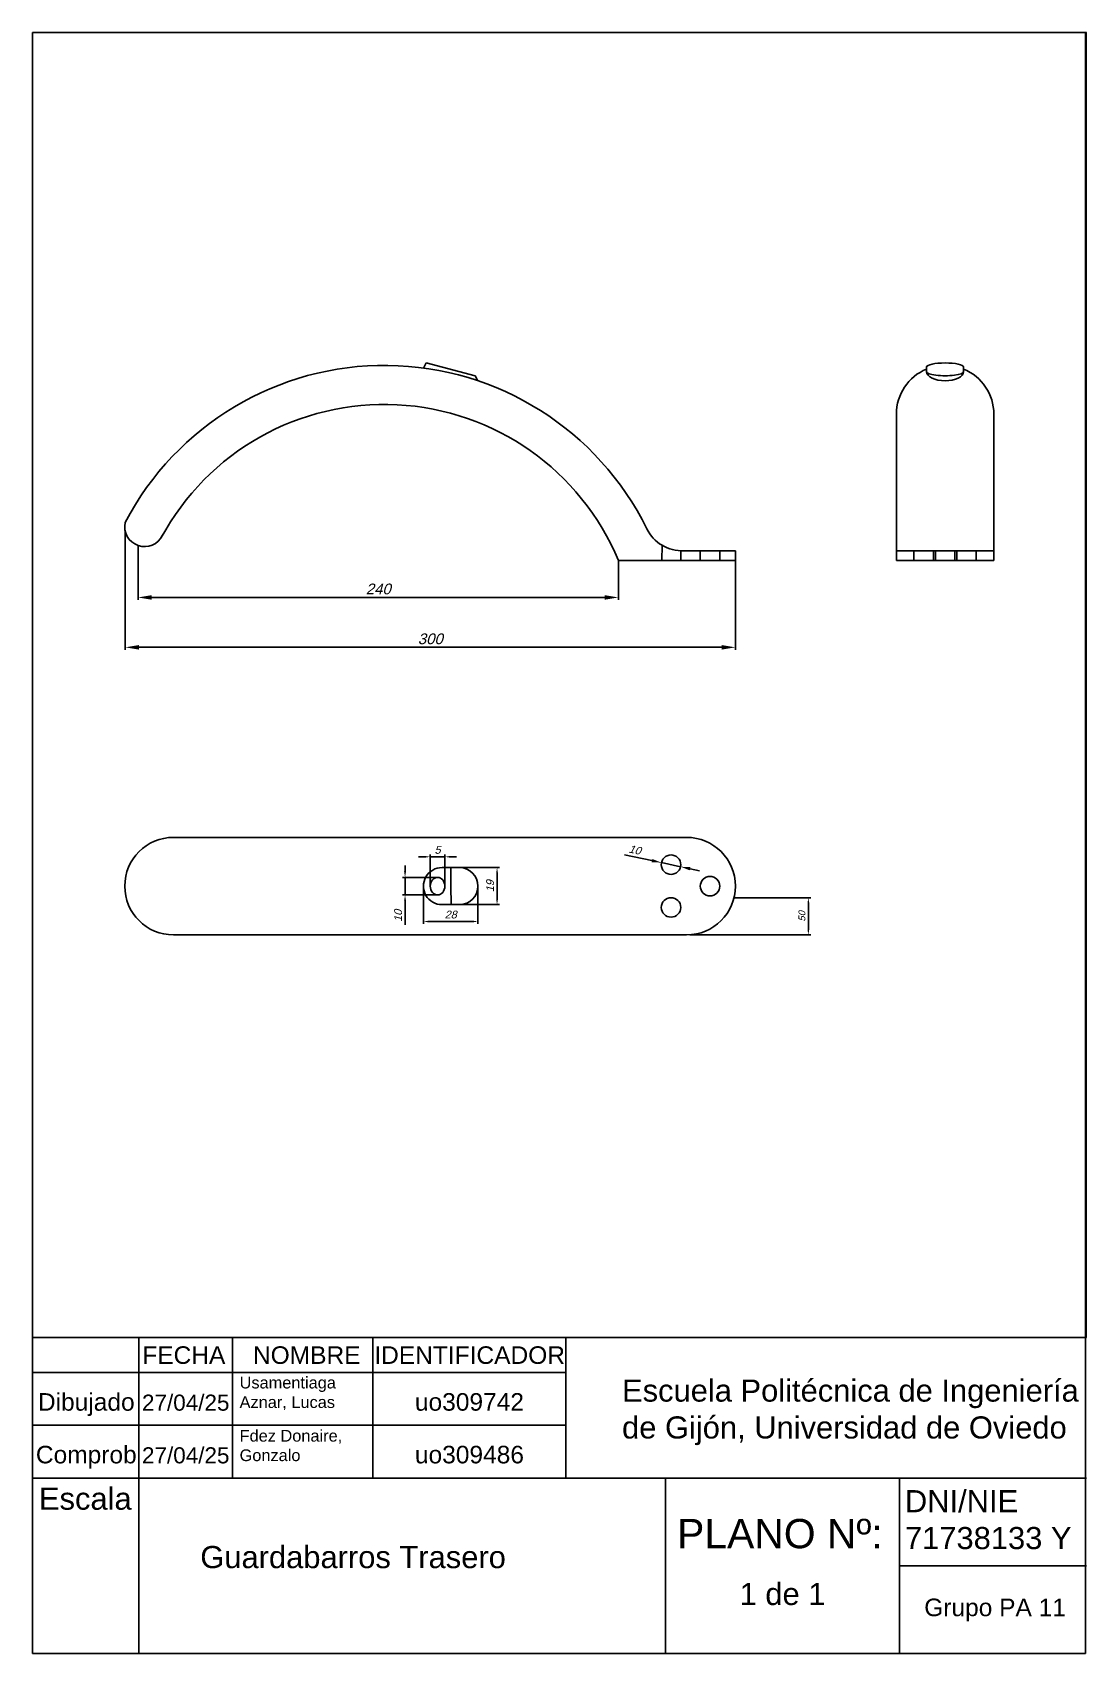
# Paper-space layout 'Presentación1' of a CAD drawing. Header units: millimetres. Extents: x 20 to 200, y 10 to 287.
# The model-space entities are those that its viewports show. They can reach past a viewport. Long polylines and large blocks are cut down to what shows.
import ezdxf
from ezdxf.enums import TextEntityAlignment as Align

# ---------------------------------------------------------------- set-up
doc = ezdxf.new("R2010")
doc.units = ezdxf.units.MM
doc.linetypes.add('TRAZOS', pattern=[19.05, 12.7, -6.35])
doc.layers.add('Aristas', color=3, linetype='Continuous')
doc.styles.get("Standard").update_dxf_attribs({"font": 'arial.ttf'})
doc.styles.add('UNE', font='arial.ttf', dxfattribs={"oblique": 15})
doc.dimstyles.new('UNE', dxfattribs={"dimtxt": 4, "dimasz": 2.5, "dimexe": 1.25, "dimexo": 0, "dimgap": 1.5, "dimtad": 1, "dimtxsty": 'UNE', "dimcen": 2.5, "dimadec": 0, "dimazin": 0, "dimtfac": 1, "dimtmove": 0, "dimatfit": 3, "dimfxl": 1, "dimarcsym": 0})

# ---------------------------------------------------------------- blocks, each defined once
blk = doc.blocks.new('*D0')
at = {"color": 0, "lineweight": -2, "transparency": 16777216}
for p, q in [((349.28, 192.37), (388.69, 192.37)), ((387.44, 189.87), (387.44, 175.87)), ((326.65, 173.37), (388.69, 173.37))]:
    blk.add_line(p, q, dxfattribs=at)
at = {"color": 0, "transparency": 16777216}
for points in [[(387.02, 189.87), (387.85, 189.87), (387.44, 192.37)], [(387.02, 175.87), (387.85, 175.87), (387.44, 173.37)]]:
    blk.add_solid(points, dxfattribs=at)
at = {"layer": 'Defpoints', "color": 0, "transparency": 16777216}
for p in [(349.28, 192.37), (326.65, 173.37), (387.44, 173.37)]:
    blk.add_point(p, dxfattribs=at)
at = {"color": 0, "transparency": 16777216, "insert": (384.15, 182.87), "char_height": 3.5, "attachment_point": 5, "rotation": 90, "style": 'UNE'}
blk.add_mtext('50', dxfattribs=at)
blk = doc.blocks.new('*D1')
at = {"color": 0, "lineweight": -2, "transparency": 16777216}
for p, q in [((190, 198.32), (190, 178.93)), ((218, 198.32), (218, 178.93)), ((193, 180.18), (215, 180.18))]:
    blk.add_line(p, q, dxfattribs=at)
at = {"color": 0, "transparency": 16777216}
for points in [[(193, 180.68), (193, 179.68), (190, 180.18)], [(215, 180.68), (215, 179.68), (218, 180.18)]]:
    blk.add_solid(points, dxfattribs=at)
at = {"layer": 'Defpoints', "color": 0, "transparency": 16777216}
for p in [(190, 198.32), (218, 198.32), (218, 180.18)]:
    blk.add_point(p, dxfattribs=at)
at = {"color": 0, "transparency": 16777216, "insert": (204, 183.73), "char_height": 4, "attachment_point": 5, "style": 'UNE'}
blk.add_mtext('28', dxfattribs=at)
blk = doc.blocks.new('*D2')
at = {"color": 0, "lineweight": -2, "transparency": 16777216}
for p, q in [((293.13, 214.43), (307.22, 211.41)), ((321.89, 208.27), (312.11, 210.37)), ((326.78, 207.22), (331.67, 206.18))]:
    blk.add_line(p, q, dxfattribs=at)
at = {"color": 0, "transparency": 16777216}
for points in [[(307.4, 212.23), (307.05, 210.6), (312.11, 210.37)], [(326.95, 208.04), (326.6, 206.41), (321.89, 208.27)]]:
    blk.add_solid(points, dxfattribs=at)
at = {"layer": 'Defpoints', "color": 0, "transparency": 16777216}
for p in [(312.11, 210.37), (321.89, 208.27)]:
    blk.add_point(p, dxfattribs=at)
at = {"color": 0, "transparency": 16777216, "insert": (298.47, 216.91), "char_height": 4, "attachment_point": 5, "rotation": 347.91001, "style": 'UNE'}
blk.add_mtext('10', dxfattribs=at)
blk = doc.blocks.new('*D3')
at = {"color": 0, "lineweight": -2, "transparency": 16777216}
for p, q in [((190.52, 213.35), (187.52, 213.35)), ((193.52, 198.25), (193.52, 214.6)), ((193.52, 213.35), (201, 213.35)), ((201, 198.25), (201, 214.6)), ((204, 213.35), (207, 213.35))]:
    blk.add_line(p, q, dxfattribs=at)
at = {"color": 0, "transparency": 16777216}
for points in [[(190.52, 213.85), (190.52, 212.85), (193.52, 213.35)], [(204, 213.85), (204, 212.85), (201, 213.35)]]:
    blk.add_solid(points, dxfattribs=at)
at = {"layer": 'Defpoints', "color": 0, "transparency": 16777216}
for p in [(201, 213.35), (193.52, 198.25), (201, 198.25)]:
    blk.add_point(p, dxfattribs=at)
at = {"color": 0, "transparency": 16777216, "insert": (197.26, 216.88), "char_height": 4, "attachment_point": 5, "style": 'UNE'}
blk.add_mtext('5', dxfattribs=at)
blk = doc.blocks.new('*D4')
at = {"color": 0, "lineweight": -2, "transparency": 16777216}
for p, q in [((180.6, 205.82), (180.6, 208.82)), ((197.26, 202.82), (179.35, 202.82)), ((180.6, 202.82), (180.6, 193.82)), ((197.26, 193.82), (179.35, 193.82)), ((180.6, 190.82), (180.6, 178.4))]:
    blk.add_line(p, q, dxfattribs=at)
at = {"color": 0, "transparency": 16777216}
for points in [[(180.1, 205.82), (181.1, 205.82), (180.6, 202.82)], [(180.1, 190.82), (181.1, 190.82), (180.6, 193.82)]]:
    blk.add_solid(points, dxfattribs=at)
at = {"layer": 'Defpoints', "color": 0, "transparency": 16777216}
for p in [(197.26, 202.82), (180.6, 193.82), (197.26, 193.82)]:
    blk.add_point(p, dxfattribs=at)
at = {"color": 0, "transparency": 16777216, "insert": (177.05, 183.11), "char_height": 4, "attachment_point": 5, "rotation": 90, "style": 'UNE'}
blk.add_mtext('10', dxfattribs=at)
blk = doc.blocks.new('*D5')
at = {"color": 0, "lineweight": -2, "transparency": 16777216}
for p, q in [((43.71, 372.93), (43.71, 345.05)), ((290, 365.24), (290, 345.05)), ((283, 346.3), (50.71, 346.3))]:
    blk.add_line(p, q, dxfattribs=at)
at = {"color": 0, "transparency": 16777216}
for points in [[(50.71, 347.47), (50.71, 345.13), (43.71, 346.3)], [(283, 347.47), (283, 345.13), (290, 346.3)]]:
    blk.add_solid(points, dxfattribs=at)
at = {"layer": 'Defpoints', "color": 0, "transparency": 16777216}
for p in [(43.71, 372.93), (290, 365.24), (43.71, 346.3)]:
    blk.add_point(p, dxfattribs=at)
at = {"color": 0, "transparency": 16777216, "insert": (166.85, 350.61), "char_height": 5.5, "attachment_point": 5, "style": 'UNE'}
blk.add_mtext('240', dxfattribs=at)
blk = doc.blocks.new('*D6')
at = {"color": 0, "lineweight": -2, "transparency": 16777216}
for p, q in [((37.09, 380.36), (37.09, 319.48)), ((350, 365.24), (350, 319.48)), ((343, 320.73), (44.09, 320.73))]:
    blk.add_line(p, q, dxfattribs=at)
at = {"color": 0, "transparency": 16777216}
for points in [[(44.09, 321.89), (44.09, 319.56), (37.09, 320.73)], [(343, 321.89), (343, 319.56), (350, 320.73)]]:
    blk.add_solid(points, dxfattribs=at)
at = {"layer": 'Defpoints', "color": 0, "transparency": 16777216}
for p in [(37.09, 380.36), (350, 365.24), (37.09, 320.73)]:
    blk.add_point(p, dxfattribs=at)
at = {"color": 0, "transparency": 16777216, "insert": (193.54, 325.04), "char_height": 5.5, "attachment_point": 5, "style": 'UNE'}
blk.add_mtext('300', dxfattribs=at)
blk = doc.blocks.new('*D7')
at = {"color": 0, "lineweight": -2, "transparency": 16777216}
for p, q in [((204, 207.82), (229.04, 207.82)), ((227.79, 205.32), (227.79, 191.32)), ((204.17, 188.82), (229.04, 188.82))]:
    blk.add_line(p, q, dxfattribs=at)
at = {"color": 0, "transparency": 16777216}
for points in [[(227.37, 205.32), (228.2, 205.32), (227.79, 207.82)], [(227.37, 191.32), (228.2, 191.32), (227.79, 188.82)]]:
    blk.add_solid(points, dxfattribs=at)
at = {"layer": 'Defpoints', "color": 0, "transparency": 16777216}
for p in [(204, 207.82), (204.17, 188.82), (227.79, 188.82)]:
    blk.add_point(p, dxfattribs=at)
at = {"color": 0, "transparency": 16777216, "insert": (224.24, 198.32), "char_height": 4, "attachment_point": 5, "rotation": 90, "style": 'UNE'}
blk.add_mtext('19', dxfattribs=at)

msp = doc.modelspace()

# ---------------------------------------------------------------- linework, layer by layer
for p, q in [((190, 463.902), (191.5, 466.501)), ((216.501, 459.953), (191.5, 466.501)), ((218, 457.354), (216.501, 459.953)), ((448.061, 461.974), (448.061, 464.389)), ((467.061, 461.974), (467.061, 464.389)), ((432.562, 365.242), (432.562, 440.242)), ((482.561, 440.242), (482.561, 365.242)), ((350, 370.242), (321.891, 370.242)), ((350, 365.242), (350, 370.242)), ((350, 365.242), (350, 370.242)), ((432.562, 370.242), (482.561, 370.242)), ((290, 365.242), (350, 365.242)), ((482.561, 365.242), (432.562, 365.242)), ((325, 223.319), (61.846, 223.319)), ((199.564, 207.819), (208.782, 207.819)), ((204, 198.319), (204, 207.819)), ((204, 198.319), (204.173, 188.819)), ((199.564, 188.819), (208.782, 188.819)), ((61.846, 173.319), (325, 173.319))]:
    msp.add_line(p, q)
at = {"linetype": 'TRAZOS', "ltscale": 0.2}
for p, q in [((312.356, 365.242), (312.371, 373.07)), ((322, 365.242), (322, 370.242)), ((332, 365.242), (332, 370.242)), ((342, 365.242), (342, 370.242)), ((441.561, 365.242), (441.561, 370.242)), ((451.561, 365.242), (451.561, 370.242)), ((452.561, 365.242), (452.561, 370.242)), ((462.561, 365.242), (462.561, 370.242)), ((463.561, 365.242), (463.561, 370.242)), ((473.561, 365.242), (473.561, 370.242))]:
    msp.add_line(p, q, dxfattribs=at)
for centre in [(317, 209.319), (337, 198.319), (317, 187.4)]:
    msp.add_circle(centre, 5)
for centre, radius, start, end in [((169.999, 315.241), 150.001, 26.223274, 152.384422), ((457.561, 440.242), 25, 112.333798, 180), ((457.561, 440.242), 25, 0, 67.666202), ((170, 315.242), 130, 22.619865, 151.663559), ((47.043, 382.565), 10.197, 167.510474, 334.287112), ((322.72, 390.465), 20.241, 206.223025, 272.346186), ((61.846, 198.319), 25, 90, 270), ((325, 198.319), 25, 270, 90), ((199.5, 198.319), 9.5, 89.615461, 270.384539), ((208.5, 198.319), 9.5, 270.148922, 89.851078)]:
    msp.add_arc(centre, radius, start, end)
for centre, major_axis, ratio, start_param, end_param in [((457.561, 464.389), (-9.5, 0), 0.222317, 3.1415927, 6.2831853), ((457.561, 461.974), (9.5, 0), 0.4863237, 3.1415927, 6.2831853), ((457.561, 461.974), (-9.5, 0), 0.2127943, 6.2831853, 9.424778)]:
    msp.add_ellipse(centre, major_axis=major_axis, ratio=ratio, start_param=start_param, end_param=end_param)
msp.add_ellipse((197.259, 198.319), major_axis=(0, -4.5), ratio=0.8314423)

# ---------------------------------------------------------------- dimensions: what is measured, and where the dimension line sits
for base, p1, p2, text, picture, middle in [((37.087, 320.727), (350, 365.242), (37.087, 380.36), '300', '*D6', (193.544, 325.037)), ((43.706, 346.301), (290, 365.242), (43.706, 372.929), '240', '*D5', (166.853, 350.609))]:
    dim = msp.add_linear_dim(base=base, p1=p1, p2=p2, text=text, dimstyle='UNE', override={"dimtxt": 5.5, "dimasz": 7})
    dim.commit()
    dim.dimension.update_dxf_attribs({"geometry": picture, "text_midpoint": middle})
dim = msp.add_linear_dim(base=(201, 213.347), p1=(193.518, 198.247), p2=(201, 198.247), text='5', dimstyle='UNE', override={"dimasz": 3})
dim.commit()
dim.dimension.update_dxf_attribs({"geometry": '*D3', "text_midpoint": (197.259, 213.347), "dimtype": 160})
dim = msp.add_diameter_dim_2p(p1=(321.889, 208.272), p2=(312.111, 210.367), text='10', dimstyle='UNE', override={"dimasz": 5})
dim.commit()
dim.dimension.update_dxf_attribs({"geometry": '*D2', "text_midpoint": (298.471, 216.911)})
for base, p1, p2, text, override, picture, middle in [((180.597, 193.819), (197.259, 202.819), (197.259, 193.819), '10', {"dimasz": 3}, '*D4', (177.055, 183.111)), ((387.436, 173.374), (349.283, 192.375), (326.655, 173.374), '50', {"dimtxt": 3.5}, '*D0', (384.149, 182.874))]:
    dim = msp.add_linear_dim(base=base, p1=p1, p2=p2, angle=90, text=text, dimstyle='UNE', override=override)
    dim.commit()
    dim.dimension.update_dxf_attribs({"geometry": picture, "text_midpoint": middle})
dim = msp.add_linear_dim(base=(227.786, 188.819), p1=(204, 207.819), p2=(204.173, 188.819), angle=90, dimstyle='UNE')
dim.commit()
dim.dimension.update_dxf_attribs({"geometry": '*D7', "text_midpoint": (227.786, 198.319), "dimtype": 160})
dim = msp.add_linear_dim(base=(218, 180.185), p1=(190, 198.319), p2=(218, 198.319), dimstyle='UNE', override={"dimasz": 3})
dim.commit()
dim.dimension.update_dxf_attribs({"geometry": '*D1', "text_midpoint": (204, 183.727)})

psp = doc.layouts.new('Presentación1')

# ---------------------------------------------------------------- linework, layer by layer
for p, q in [((20, 287), (200, 287)), ((20, 10), (20, 287)), ((20, 64), (20, 287)), ((20, 287), (200, 287)), ((200, 287), (200, 10)), ((200, 64), (200, 287)), ((200, 10), (20, 10))]:
    psp.add_line(p, q)
at = {"layer": 'Aristas', "color": 7}
for p, q in [((20, 64), (200.21, 64)), ((38.21, 64), (38.21, 10)), ((54.21, 64), (54.21, 40)), ((78.21, 64), (78.21, 40)), ((111.21, 64), (111.21, 40)), ((20, 58), (111.21, 58)), ((20, 49), (111.21, 49)), ((20, 40), (200.21, 40)), ((128.21, 40), (128.21, 10)), ((168.21, 40), (168.21, 10)), ((168.21, 25), (200.21, 25))]:
    psp.add_line(p, q, dxfattribs=at)

# ---------------------------------------------------------------- texts
for s, height, p in [('FECHA', 3, (45.88, 59.5)), ('NOMBRE', 3, (66.9, 59.5)), ('Dibujado', 3, (29.21, 51.5)), ('27/04/25', 2.75, (46.21, 51.5)), ('uo309742', 3, (94.71, 51.5)), ('Comprob', 3, (29.21, 42.5)), ('27/04/25', 2.75, (46.21, 42.5)), ('uo309486', 3, (94.71, 42.5)), ('Grupo PA 11', 3, (184.57, 16.39))]:
    psp.add_text(s, height=height, dxfattribs=at).set_placement(p, align=Align.CENTER)
for s, height, p in [('IDENTIFICADOR', 3, (78.45, 59.5)), ('PLANO Nº:', 5, (130.21, 28))]:
    psp.add_text(s, height=height, dxfattribs=at).set_placement(p)
at = {"layer": 'Aristas', "color": 7, "attachment_point": 1}
for s, width, heights, insert, char_height in [('Usamentiaga Aznar, Lucas', 20.9724, [0], (55.42, 57.3), 2), ('Escuela Politécnica de Ingeniería de Gijón, Universidad de Oviedo', 80.5358, [0], (120.8, 56.83), 3.7802), ('Fdez Donaire, Gonzalo', 20.9724, [0], (55.42, 48.22), 2), ('Escala', 16.2582, [23.4], (21.12, 38.36), 3.78), ('DNI/NIE\\P71738133 Y', 80.5358, [0], (169.16, 37.93), 3.78), ('Guardabarros Trasero \\P^I^I^I^I^I^I 1 de 1', 119.2229, [23.4], (48.7, 28.38), 3.7802)]:
    psp.add_mtext_dynamic_manual_height_columns(s, width=width, gutter_width=18.9, heights=heights, dxfattribs=dict(at, insert=insert, char_height=char_height))

# ---------------------------------------------------------------- viewports
at = {"layer": '0'}
psp.add_viewport(center=(110.11, 175.5), size=(180.21, 223), view_center_point=(259.811, 301.429), view_height=669, dxfattribs=at)

doc.saveas('drawing.dxf')
